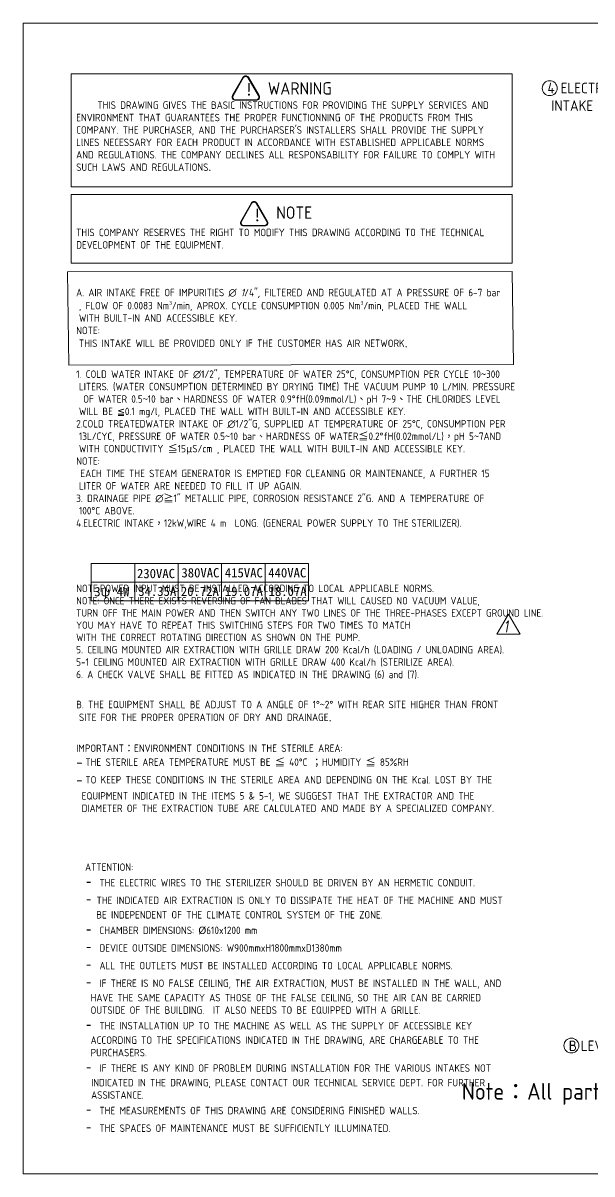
# Model space of a CAD drawing. Header units: millimetres. Extents: x -397526 to -384341, y -31374 to -22104.
# Drawn here: x -397526 to -392941, y -31374 to -22104 of the extents above; entities that cross this region are included whole.
import ezdxf

# ---------------------------------------------------------------- set-up
doc = ezdxf.new("R2010")
doc.units = ezdxf.units.MM
doc.header["$MEASUREMENT"] = 0
for name, color, linetype, lineweight in [('D', 3, 'Continuous', 13), ('F', 7, 'Continuous', 15), ('T', 4, 'Continuous', 15)]:
    doc.layers.add(name, color=color, linetype=linetype, lineweight=lineweight)
doc.styles.get("Standard").update_dxf_attribs({"font": 'KAIU.TTF'})
doc.styles.add('STU25', font='isocp2.shx')
doc.styles.add('Text', font='romans.shx', dxfattribs={"width": 0.8, "oblique": 10})

msp = doc.modelspace()

# ---------------------------------------------------------------- hatches: boundary and pattern name
at = {"layer": 'D'}
h = msp.add_hatch(color=11, dxfattribs=at)
edge = h.paths.add_edge_path()
edge.add_line((-395752.819, -22541.356), (-395838.178, -22689.202))
edge.add_arc((-395816.527, -22701.702), 25, 149.9999999, 270)
edge.add_line((-395816.527, -22726.702), (-395645.809, -22726.702))
edge.add_arc((-395645.809, -22701.702), 25, 270, 389.9999999)
edge.add_line((-395624.158, -22689.202), (-395709.517, -22541.356))
edge.add_arc((-395731.168, -22553.856), 25, 30, 150)
edge = h.paths.add_edge_path(flags=16)
edge.add_arc((-395731.168, -22553.856), 20, 30, 150)
edge.add_line((-395748.489, -22543.856), (-395833.848, -22691.702))
edge.add_arc((-395816.527, -22701.702), 20, 149.9999999, 270)
edge.add_line((-395816.527, -22721.702), (-395645.809, -22721.702))
edge.add_arc((-395645.809, -22701.702), 20, 270, 389.9999999)
edge.add_line((-395628.489, -22691.702), (-395713.848, -22543.856))
h = msp.add_hatch(color=11, dxfattribs=at)
edge = h.paths.add_edge_path()
edge.add_ellipse((-395749.285, -23714.056), major_axis=(25, 0), ratio=1, start_angle=149.9999999, end_angle=270)
edge.add_line((-395749.285, -23739.056), (-395578.567, -23739.056))
edge.add_ellipse((-395578.567, -23714.056), major_axis=(25, 0), ratio=1, start_angle=270, end_angle=389.9999999)
edge.add_line((-395556.916, -23701.556), (-395642.275, -23553.71))
edge.add_ellipse((-395663.926, -23566.21), major_axis=(25, 0), ratio=1, start_angle=30, end_angle=150)
edge.add_line((-395685.576, -23553.71), (-395770.935, -23701.556))
edge = h.paths.add_edge_path(flags=16)
edge.add_ellipse((-395749.285, -23714.056), major_axis=(20, 0), ratio=1, start_angle=149.9999999, end_angle=270)
edge.add_line((-395749.285, -23734.056), (-395578.567, -23734.056))
edge.add_ellipse((-395578.567, -23714.056), major_axis=(20, 0), ratio=1, start_angle=270, end_angle=389.9999999)
edge.add_line((-395561.246, -23704.056), (-395646.605, -23556.21))
edge.add_ellipse((-395663.926, -23566.21), major_axis=(20, 0), ratio=1, start_angle=30, end_angle=150)
edge.add_line((-395681.246, -23556.21), (-395766.605, -23704.056))

# ---------------------------------------------------------------- linework, layer by layer
at = {"layer": 'D', "color": 11}
for p, q in [((-395752.819, -22541.356), (-395838.178, -22689.202)), ((-395748.489, -22543.856), (-395833.848, -22691.702)), ((-395713.848, -22543.856), (-395628.489, -22691.702)), ((-395709.517, -22541.356), (-395624.158, -22689.202)), ((-395816.527, -22721.702), (-395645.809, -22721.702)), ((-395816.527, -22726.702), (-395645.809, -22726.702)), ((-395685.576, -23553.71), (-395770.935, -23701.556)), ((-395681.246, -23556.21), (-395766.605, -23704.056)), ((-395646.605, -23556.21), (-395561.246, -23704.056)), ((-395642.275, -23553.71), (-395556.916, -23701.556)), ((-395749.285, -23734.056), (-395578.567, -23734.056)), ((-395749.285, -23739.056), (-395578.567, -23739.056))]:
    msp.add_line(p, q, dxfattribs=at)
at = {"layer": 'D'}
for p, q in [((-396975.7, -26458.539), (-396975.7, -26758.539)), ((-396975.7, -26458.539), (-395225.7, -26458.539)), ((-396625.7, -26458.539), (-396625.7, -26758.539)), ((-396275.7, -26458.539), (-396275.7, -26758.539)), ((-395925.7, -26458.539), (-395925.7, -26758.539)), ((-395575.7, -26458.539), (-395575.7, -26758.539)), ((-395225.7, -26458.539), (-395225.7, -26758.539)), ((-396975.7, -26608.539), (-395225.7, -26608.539)), ((-396975.7, -26758.539), (-395225.7, -26758.539))]:
    msp.add_line(p, q, dxfattribs=at)
at = {"layer": 'D', "color": 11}
for points in [[(-397137.881, -22514.853), (-393584.028, -22514.853), (-393584.028, -23424.251), (-397137.881, -23424.251)], [(-397137.881, -23486.266), (-393584.028, -23486.266), (-393584.028, -24038.026), (-397137.881, -24038.026)], [(-397167.257, -24109.348), (-393584.028, -24104.344), (-393572.948, -24854.469), (-397156.178, -24859.473)]]:
    msp.add_lwpolyline(points, close=True, dxfattribs=at)
at = {"layer": 'D'}
for centre in [(-393281.613, -22629), (-393107.243, -30339.756)]:
    msp.add_circle(centre, 60, dxfattribs=at)
at = {"layer": 'D', "color": 11}
for centre, radius, start, end in [((-395731.168, -22553.856), 25, 30, 150), ((-395731.168, -22553.856), 20, 30, 150), ((-395816.527, -22701.702), 25, 149.9999999, 270), ((-395816.527, -22701.702), 20, 149.9999999, 270), ((-395645.809, -22701.702), 25, 270, 29.9999999), ((-395645.809, -22701.702), 20, 270, 29.9999999), ((-395663.926, -23566.21), 25, 30, 150), ((-395663.926, -23566.21), 20, 30, 150), ((-395749.285, -23714.056), 25, 149.9999999, 270), ((-395749.285, -23714.056), 20, 149.9999999, 270), ((-395578.567, -23714.056), 25, 270, 29.9999999), ((-395578.567, -23714.056), 20, 270, 29.9999999)]:
    msp.add_arc(centre, radius, start, end, dxfattribs=at)
at = {"layer": 'F', "color": 6}
msp.add_lwpolyline([(-397525.996, -22104.268), (-397525.996, -31374.268), (-384340.996, -31374.268), (-384340.996, -22104.268)], close=True, dxfattribs=at)
msp.add_lwpolyline([(-397525.996, -22104.268), (-397525.996, -31374.268), (-384340.996, -31374.268), (-384340.996, -22104.268)], close=True, dxfattribs=at)
at = {"layer": 'F', "color": 7}
msp.add_lwpolyline([(-393614.659, -26864.267), (-393708.149, -27026.198), (-393521.168, -27026.198)], close=True, dxfattribs=at)

# ---------------------------------------------------------------- texts
at = {"layer": 'D', "color": 11, "attachment_point": 1, "style": 'STU25'}
for s, insert, char_height in [('{\\f標楷體|b0|i0|c136|p65;!}', (-395739.479, -22588.586), 100), ('WARNING', (-395552.966, -22580.838), 100), ('{\\A1;}\\P{\\A1;\\H0.70420x;     THIS DRAWING GIVES THE BASIC INSTRUCTIONS FOR PROVIDING THE SUPPLY SERVICES AND}\\P{\\A1;\\H0.70420x;ENVIRONMENT THAT GUARANTEES THE PROPER FUNCTIONNING OF THE PRODUCTS FROM THIS }\\P{\\A1;\\H0.70420x;COMPANY. THE PURCHASER, AND THE PURCHARSER\'S INSTALLERS SHALL PROVIDE THE SUPPLY }\\P{\\A1;\\H0.70420x;LlNES NECESSARY FOR EACH PRODUCT IN ACCORDANCE WITH ESTABLlSHED APPLlCABLE NORMS }\\P{\\A1;\\H0.70420x;AND REGULATIONS. THE COMPANY DECLlNES ALL RESPONSABILlTY FOR FAILURE TO COMPLY WITH }\\P{\\A1;\\H0.70420x;SUCH LAWS AND REGULATIONS}{\\A1;\\F????;\\H0.70420x;.}\\P{\\A1;\\F????;\\H0.70420x;}\\P{\\A1;\\F????;\\H0.70420x;}\\P{\\A1;\\F????;\\H0.70420x;}\\P{\\A1;\\Fisocp2.shx;\\H0.70420x;THIS COMPANY RESERVES THE RIGHT TO MODIFY THIS DRAWING ACCORDING TO THE TECHNICAL }\\P{\\A1;\\Fisocp2.shx;\\H0.70420x;DEVELOPMENT OF THE EQUIPMENT.}\\P{\\A1;\\Fisocp2.shx;\\H0.70420x;}\\P{\\A1;\\Fisocp2.shx;\\H0.70420x;}\\P{\\A1;\\Fisocp2.shx;\\H0.70420x;A. AIR INTAKE FREE OF IMPURITIES ∅ }{\\A1;\\fISOCP2|b0|i1|c0|p2;\\H0.70420x;1}{\\A1;\\Fisocp2.shx;\\H0.70420x;/4"}{\\A1;\\fISOCP2|b0|i1|c0|p2;\\H0.70420x;, }{\\A1;\\Fisocp2.shx;\\H0.70420x;FILTERED AND REGULATED AT A PRESSURE OF 6-7 bar}\\P{\\A1;\\F????;\\H0.70420x; }{\\A1;\\Fisocp2.shx;\\H0.70420x;, FLOW OF 0.0083 Nm{\\A1;\\Fisocp2.shx;\\H0.49294x;\\S3^ ;}}{\\A1;\\Fisocp2.shx;\\H0.70441x;/min, APROX. CYCLE CONSUMPTION 0.005 Nm{\\A1;\\Fisocp2.shx;\\H0.49309x;\\S3^ ;}}{\\A1;\\Fisocp2.shx;\\H0.70462x;/min, PLACED THE WALL }\\P{\\A1;\\F????;\\H0.70462x; }{\\A1;\\Fisocp2.shx;\\H0.70462x;WITH BUILT-IN AND ACCESSIBLE KEY.}\\P{\\A1;\\Fisocp2.shx;\\H0.70462x;NOTE:}\\P{\\A1;\\F????;\\H0.70462x; }{\\A1;\\Fisocp2.shx;\\H0.70462x;THIS INTAKE WILL BE PROVIDED ONLY IF THE CUSTOMER HAS AIR NETWORK}{\\A1;\\fArial|b0|i0|c0|p34;\\H0.77508x;.}\\P{\\A1;\\fArial|b0|i0|c0|p34;\\H0.77508x;}\\P{\\A1;\\Fisocp2.shx;\\H0.70432x;1. COLD WATER INTAKE OF ∅1/2", TEMPERATURE OF WATER 25°C, CONSUMPTION PER CYCLE 10}{\\A1;\\f細明體|b0|i0|c136|p49;\\H0.70432x;~}{\\A1;\\Fisocp2.shx;\\H0.70432x;300 }\\P{\\A1;\\F???;\\H0.70432x; }{\\A1;\\Fisocp2.shx;\\H0.70432x;LITERS. (WATER CONSUMPTION DETERMINED BY DRYING TIME) THE VACUUM PUMP 10 L/MIN. PRESSURE}\\P{\\A1;\\F???;\\H0.70432x; }{\\A1;\\Fisocp2.shx;\\H0.70432x; OF WATER 0.5}{\\A1;\\f細明體|b0|i0|c136|p49;\\H0.70432x;~}{\\A1;\\Fisocp2.shx;\\H0.70432x;10 bar}{\\A1;\\f標楷體|b0|i0|c136|p65;\\H0.70432x;、}{\\A1;\\Fisocp2.shx;\\H0.70432x;HARDNESS OF WATER 0.9°fH(0.09mmol/L)}{\\A1;\\f標楷體|b0|i0|c136|p65;\\H0.70432x;、}{\\A1;\\Fisocp2.shx;\\H0.70432x;pH 7}{\\A1;\\f細明體|b0|i0|c136|p49;\\H0.70432x;~}{\\A1;\\Fisocp2.shx;\\H0.70432x;9}{\\A1;\\f標楷體|b0|i0|c136|p65;\\H0.70432x;、}{\\A1;\\Fisocp2.shx;\\H0.70432x;THE CHLORIDES LEVEL }\\P{\\A1;\\F???;\\H0.70432x; }{\\A1;\\Fisocp2.shx;\\H0.70432x;WILL BE }{\\A1;\\f新細明體|b0|i0|c136|p16;\\H0.70432x;≦}{\\A1;\\Fisocp2.shx;\\H0.70432x;0.1 mg/l, PLACED THE WALL WITH BUILT-IN AND ACCESSIBLE KEY.}\\P{\\A1;\\Fisocp2.shx;\\H0.70432x;2.COLD TREATEDWATER INTAKE OF ∅1/2"G, SUPPLIED AT TEMPERATURE OF 25°C, CONSUMPTION PER }\\P{\\A1;\\F????;\\H0.70432x; }{\\A1;\\Fisocp2.shx;\\H0.70432x;13L/CYC, PRESSURE OF WATER 0.5}{\\A1;\\f細明體|b0|i0|c136|p49;\\H0.70432x;~}{\\A1;\\Fisocp2.shx;\\H0.70432x;10 bar}{\\A1;\\f標楷體|b0|i0|c136|p65;\\H0.70432x;、}{\\A1;\\Fisocp2.shx;\\H0.70432x;HARDNESS OF WATER}{\\A1;\\f標楷體|b0|i0|c136|p65;\\H0.70432x;≦}{\\A1;\\Fisocp2.shx;\\H0.70432x;0.2°fH(0.02mmol/L)}{\\A1;\\f標楷體|b0|i0|c136|p65;\\H0.70432x;，}{\\A1;\\Fisocp2.shx;\\H0.70432x;pH 5}{\\A1;\\f細明體|b0|i0|c136|p49;\\H0.70432x;~}{\\A1;\\Fisocp2.shx;\\H0.70432x;7AND }\\P{\\A1;\\F???;\\H0.70432x; }{\\A1;\\Fisocp2.shx;\\H0.70432x;WITH CONDUCTIVITY }{\\A1;\\f標楷體|b0|i0|c136|p65;\\H0.70432x;≦}{\\A1;\\Fisocp2.shx;\\H0.70432x;15}{\\A1;\\f標楷體|b0|i0|c136|p65;\\H0.70432x;μ}{\\A1;\\Fisocp2.shx;\\H0.70432x;S/cm , PLACED THE WALL WITH BUILT-IN AND ACCESSIBLE KEY.}\\P{\\A1;\\Fisocp2.shx;\\H0.70432x;NOTE:}\\P{\\A1;\\Fisocp2.shx;\\H0.70432x; EACH TIME THE STEAM GENERATOR IS EMPTIED FOR CLEANING OR MAINTENANCE, A FURTHER 15 }\\P{\\A1;\\F???;\\H0.70432x; }{\\A1;\\Fisocp2.shx;\\H0.70432x;LITER OF WATER ARE NEEDED TO FILL IT UP AGAIN.}\\P{\\A1;\\Fisocp2.shx;\\H0.70432x;3. DRAINAGE PIPE ∅}{\\A1;\\f標楷體|b0|i0|c136|p65;\\H0.70432x;≧}{\\A1;\\Fisocp2.shx;\\H0.70432x;1" METALLIC PIPE, CORROSION RESISTANCE 2"G. AND A TEMPERATURE OF }\\P{\\A1;\\F???;\\H0.70432x; }{\\A1;\\Fisocp2.shx;\\H0.70432x;100°C ABOVE.}\\P{\\A1;\\Fisocp2.shx;\\H0.70432x;4.ELECTRIC INTAKE}{\\A1;\\f標楷體|b0|i0|c136|p65;\\H0.70432x;，}{\\A1;\\Fisocp2.shx;\\H0.70432x;12kW,WIRE 4 m  LONG. (GENERAL POWER SUPPLY TO THE}{\\A1;\\F???;\\H0.70432x; }{\\A1;\\Fisocp2.shx;\\H0.70432x;STERILIZER).}\\P{\\A1;\\Fisocp2.shx;\\H0.70432x;}\\P{\\A1;\\Fisocp2.shx;\\H0.70432x;}\\P{\\A1;\\Fisocp2.shx;\\H0.70432x;}\\P{\\A1;\\Fisocp2.shx;\\H0.70432x;NOTE:POWER INPUT MUST BE INSTALLED ACCORDING TO LOCAL APPLICABLE NORMS.}\\P{\\A1;\\H0.69291x;NOTE: ONCE THERE EXISTS REVERSING OF FAN BLADES THAT WILL CAUSED NO VACUUM VALUE, }\\P{\\A1;\\H0.69291x;TURN OFF THE MAIN POWER AND THEN SWITCH ANY TWO LINES OF THE THREE-PHASES EXCEPT GROUND LINE. }\\P{\\A1;\\H0.69291x;YOU MAY HAVE TO REPEAT THIS SWITCHING STEPS FOR TWO TIMES TO MATCH }\\P{\\A1;\\H0.69291x;WITH THE CORRECT ROTATING DIRECTION AS SHOWN ON THE PUMP. }\\P{\\A1;\\Fisocp2.shx;\\H0.70432x;5. CEILING MOUNTED AIR EXTRACTION WITH GRILLE DRAW 200 Kcal/h (LOADING / UNLOADING AREA).}\\P{\\A1;\\Fisocp2.shx;\\H0.70432x;5-1 CEILING MOUNTED AIR EXTRACTION WITH GRILLE DRAW 400 Kcal/h (STERILIZE AREA).}\\P{\\A1;\\Fisocp2.shx;\\H0.70432x;6. A CHECK VALVE SHALL BE FITTED AS INDICATED IN THE DRAWING (6) and (7).}\\P{\\A1;\\Fisocp2.shx;\\H0.70432x;}\\P{\\A1;\\Fisocp2.shx;\\H0.70432x;B. THE EQUIPMENT SHALL BE ADJUST TO A ANGLE OF 1°}{\\A1;\\f細明體|b0|i0|c136|p49;\\H0.70432x;~}{\\A1;\\Fisocp2.shx;\\H0.70432x;2° WITH REAR SITE HIGHER THAN FRONT }\\P{\\A1;\\F???;\\H0.70432x; }{\\A1;\\Fisocp2.shx;\\H0.70432x;SITE FOR THE PROPER OPERATION OF DRY AND DRAINAGE}{\\A1;\\fArial|b0|i0|c0|p34;\\H0.77475x;.}\\P{\\A1;\\fArial|b0|i0|c0|p34;\\H0.77475x;}\\P{\\A1;\\Fisocp2.shx;\\H0.70402x;IMPORTANT}{\\A1;\\f標楷體|b0|i0|c136|p65;\\H0.70402x;：}{\\A1;\\Fisocp2.shx;\\H0.70402x;ENVIRONMENT CONDITIONS IN THE STERILE AREA:}\\P{\\A1;\\Fisocp2.shx;\\H1.00000x;-}{\\A1;\\F???;\\H0.70420x; }{\\A1;\\Fisocp2.shx;\\H0.70420x;THE STERILE AREA TEMPERATURE MUST BE }{\\A1;\\f標楷體|b0|i0|c136|p65;\\H0.70420x;≦}{\\A1;\\Fisocp2.shx;\\H0.70420x; 40°C }{\\A1;\\f標楷體|b0|i0|c136|p65;\\H0.70420x;；}{\\A1;\\Fisocp2.shx;\\H0.70420x;HUMIDITY }{\\A1;\\f標楷體|b0|i0|c136|p65;\\H0.70420x;≦}{\\A1;\\Fisocp2.shx;\\H0.70420x; 85%RH}\\P{\\A1;\\Fisocp2.shx;\\H1.00000x;-}{\\A1;\\F???;\\H0.70420x; }{\\A1;\\Fisocp2.shx;\\H0.70420x;TO KEEP THESE CONDITIONS IN THE STERILE AREA AND DEPENDING ON THE Kcal. LOST BY THE }\\P{\\A1;\\F???;\\H0.70420x;  }{\\A1;\\Fisocp2.shx;\\H0.70420x;EQUIPMENT INDICATED IN THE ITEMS 5 & 5-1, WE SUGGEST THAT THE EXTRACTOR AND THE }\\P{\\A1;\\F???;\\H0.70420x;  }{\\A1;\\Fisocp2.shx;\\H0.70420x;DIAMETER OF THE EXTRACTION TUBE ARE CALCULATED AND MADE BY A SPECIALIZED COMPANY.}', (-397097.673, -22593.664), 85.147853), ('{\\f標楷體|b0|i0|c136|p65;!}', (-395672.236, -23600.94), 100), ('NOTE', (-395485.724, -23581.572), 100), ('{\\f標楷體|b0|i0|c136|p65;230VAC}', (-396607.456, -26500.489), 75), ('{\\f標楷體|b0|i0|c136|p65;380VAC}', (-396249.573, -26494.303), 75), ('{\\f標楷體|b0|i0|c136|p65;415VAC}', (-395899.573, -26494.303), 75), ('{\\f標楷體|b0|i0|c136|p65;440VAC}', (-395549.573, -26494.303), 75), ('{\\f標楷體|b0|i0|c136|p65;3ψ 4W}', (-396951.891, -26646.528), 75), ('{\\f標楷體|b0|i0|c136|p65;34.35A}', (-396597.204, -26643.858), 75), ('{\\f標楷體|b0|i0|c136|p65;20.72A}', (-396253.888, -26643.858), 75), ('{\\f標楷體|b0|i0|c136|p65;19.07A}', (-395899.671, -26643.858), 75), ('{\\f標楷體|b0|i0|c136|p65;18.07A}', (-395546.972, -26643.858), 75), ('ATTENTION:\\P{\\f標楷體|b0|i0|c136|p65;\\H1.42x;- }THE ELECTRIC WIRES TO THE STERILIZER SHOULD BE DRIVEN BY AN HERMETIC CONDUIT.  \\P{\\f標楷體|b0|i0|c136|p65;\\H1.42x;-} THE INDICATED AIR EXTRACTION IS ONLY TO DISSIPATE THE HEAT OF THE MACHINE AND MUST \\P  {\\f???|b0|i0|c0|p65; }BE INDEPENDENT OF THE CLIMATE CONTROL SYSTEM OF THE ZONE.\\P{\\f標楷體|b0|i0|c136|p65;\\H1.42x;- }CHAMBER DIMENSIONS: {\\f???|b0|i0|c0|p65;%%C}610x1200 mm\\P{\\f標楷體|b0|i0|c136|p65;\\H1.42x;- }DEVICE OUTSIDE DIMENSIONS: W900mmxH1800mmxD1380mm\\P{\\f標楷體|b0|i0|c136|p65;\\H1.42x;- }ALL THE OUTLETS MUST BE INSTALLED ACCORDING TO LOCAL APPLICABLE NORMS.\\P{\\f標楷體|b0|i0|c136|p65;\\H1.42x;- }IF THERE IS NO FALSE CEILING, THE AIR EXTRACTION, MUST BE INSTALLED IN THE WALL, AND \\P{\\f???|b0|i0|c0|p65;  }HAVE THE SAME CAPACITY AS THOSE OF THE FALSE CEILING, SO THE AIR CAN BE CARRIED \\P{\\f???|b0|i0|c0|p65;  }OUTSIDE OF THE BUILDING.  IT ALSO NEEDS TO BE EQUIPPED WITH A GRILLE.\\P{\\f標楷體|b0|i0|c136|p65;\\H1.42x;- }THE INSTALLATION UP TO THE MACHINE AS WELL AS THE SUPPLY OF ACCESSIBLE KEY \\P{\\f???|b0|i0|c0|p65;  }ACCORDING TO THE SPECIFICATIONS INDICATED IN THE DRAWING, ARE CHARGEABLE TO THE \\P{\\f???|b0|i0|c0|p65;  }PURCHASERS.{\\fArial|b0|i0|c0|p34;\\H1.1x; \\P\\f標楷體|b0|i0|c136|p65;\\H1.291x;- }IF THERE IS ANY KIND OF PROBLEM DURING INSTALLATION FOR THE VARIOUS INTAKES NOT \\P{\\f???|b0|i0|c0|p65;\\H1.1x;  }INDICATED IN THE DRAWING, PLEASE CONTACT OUR TECHNICAL SERVICE DEPT. FOR FURTHER \\P{\\f???|b0|i0|c0|p65;\\H1.1x;  }ASSISTANCE.\\P{\\f標楷體|b0|i0|c136|p65;\\H1.42x;- }THE MEASUREMENTS OF THIS DRAWING ARE CONSIDERING FINISHED WALLS.\\P{\\f標楷體|b0|i0|c136|p65;\\H1.42x;- }THE SPACES OF MAINTENANCE MUST BE SUFFICIENTLY ILLUMINATED.', (-397025.846, -28873.003), 59.963277)]:
    msp.add_mtext(s, dxfattribs=dict(at, insert=insert, char_height=char_height))
at = {"layer": 'D', "color": 11, "char_height": 85, "attachment_point": 1}
for s, insert in [('{\\Fisocp2.shx;\\C3;4 ELECTRIC \\P\\f???|b0|i0|c0|p65; \\Fisocp2.shx;INTAKE BOX}', (-393300.188, -22585.37)), ('{\\Fisocp2.shx;\\C3;B\\f???|b0|i0|c0|p65; \\Fisocp2.shx;LEVEL ADJUSTER}', (-393128.053, -30299.406))]:
    msp.add_mtext(s, dxfattribs=dict(at, insert=insert))
at = {"layer": 'D', "color": 0, "insert": (-393989.732, -30641.193), "char_height": 135.00867, "attachment_point": 1, "style": 'STU25'}
msp.add_mtext('Note{\\f標楷體|b0|i0|c136|p65;：}All parts should comply with RoHS.', dxfattribs=at)
at = {"layer": 'T', "lineweight": 20, "style": 'Text', "oblique": 10, "width": 0.8}
msp.add_text('1', height=90, dxfattribs=at).set_placement((-393663.596, -27009.725))

doc.saveas('drawing.dxf')
